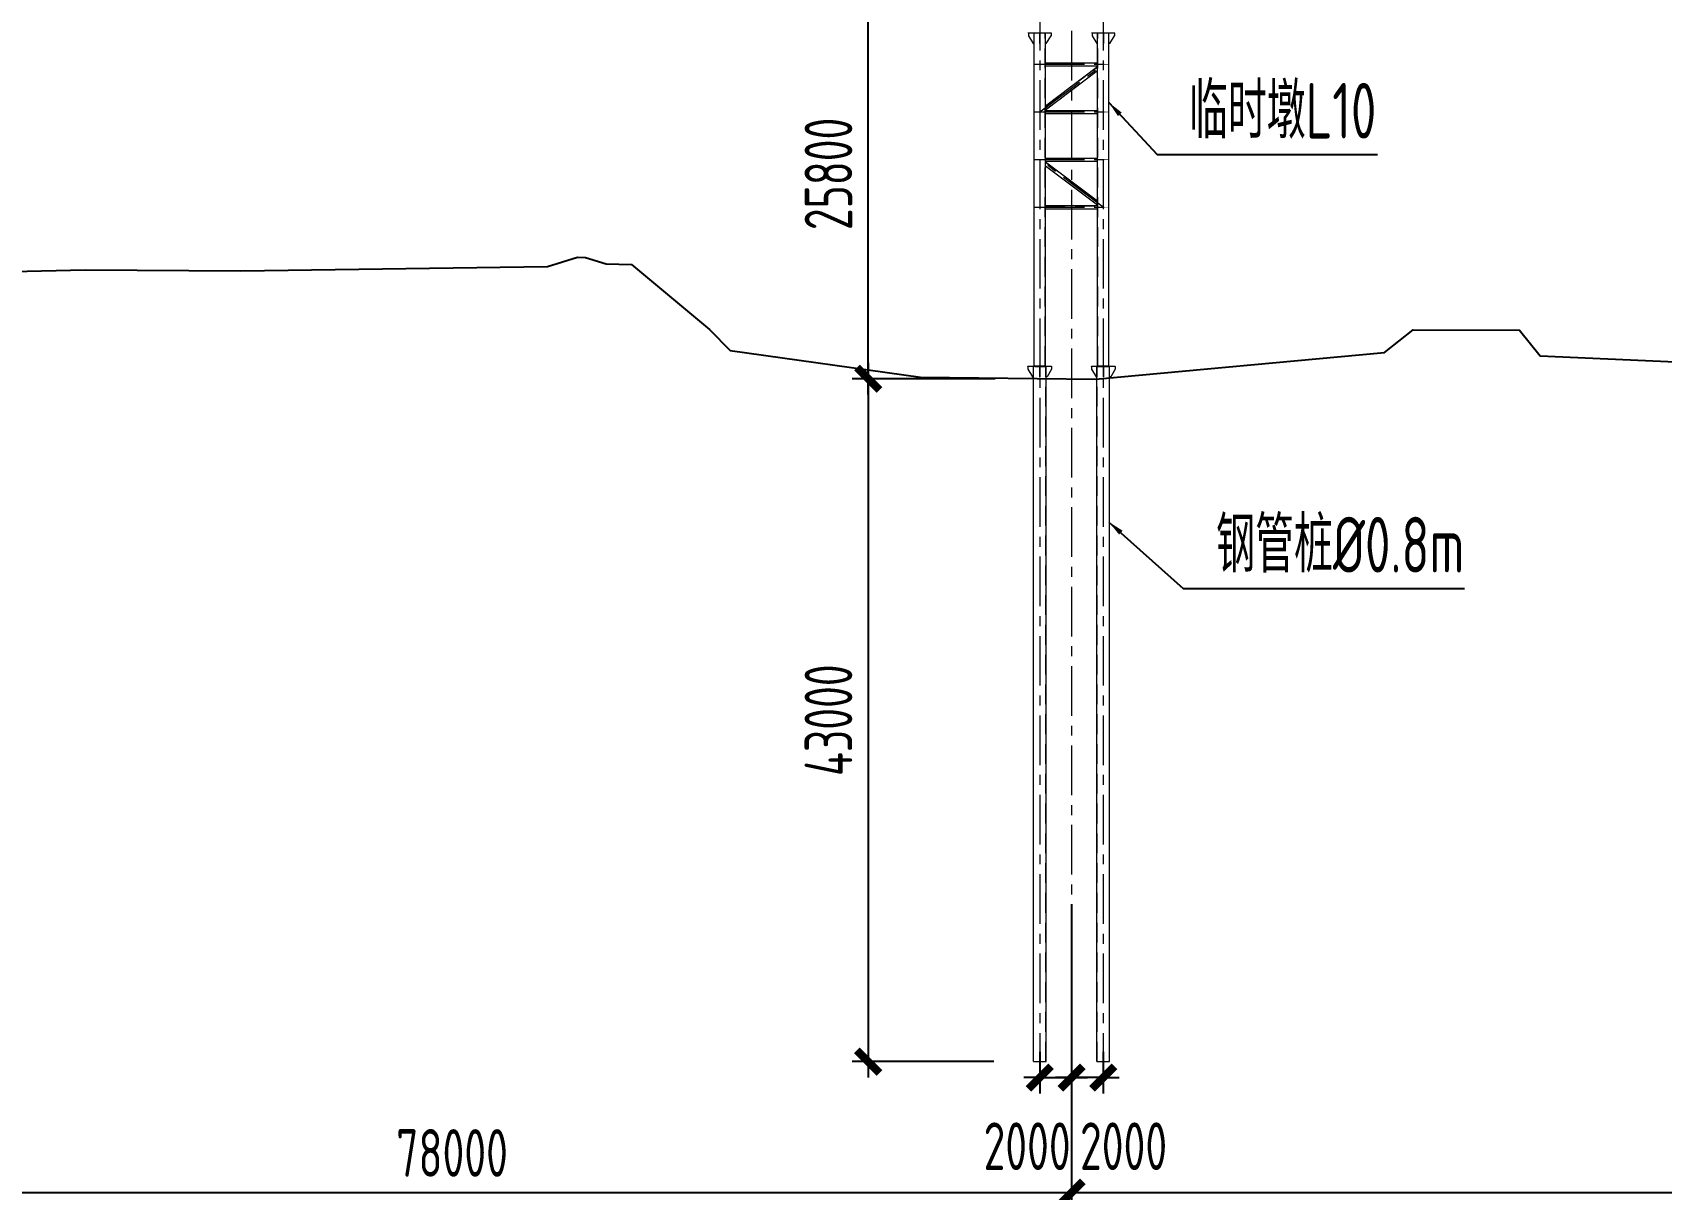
# Model space of a CAD drawing. Extents: x -2876908 to 633791, y -1383861 to 872234.
# Drawn here: x -611232 to -508681, y 671521 to 744369 of the extents above; entities that cross this region are included whole.
import ezdxf

# ---------------------------------------------------------------- set-up
doc = ezdxf.new("R2010")
doc.units = 0
doc.header["$LTSCALE"] = 5
doc.header["$MEASUREMENT"] = 0
doc.linetypes.add('CENTER', pattern=[2, 1.25, -0.25, 0.25, -0.25])
doc.linetypes.add('DASHED', pattern=[0.75, 0.5, -0.25])
doc.layers.get('0').update_dxf_attribs({"linetype": 'CONTINUOUS', "lineweight": 25})
doc.layers.get('DEFPOINTS').update_dxf_attribs({"color": 35, "linetype": 'CONTINUOUS', "lineweight": 13})
for name, color, linetype, lineweight in [('3中心线', 6, 'CENTER', 18), ('4虚线', 2, 'DASHED', 18), ('5标注', 3, 'CONTINUOUS', 15), ('6文本', 7, 'CONTINUOUS', 15), ('8轮廓线', 4, 'CONTINUOUS', 15), ('DIM', 3, 'CONTINUOUS', 0)]:
    doc.layers.add(name, color=color, linetype=linetype, lineweight=lineweight)
doc.layers.add('M_Prof', color=2, linetype='CONTINUOUS')
doc.layers.add('细线', color=3, linetype='CONTINUOUS')
doc.styles.add('TSSD_Dimension', font='tssdeng.shx', dxfattribs={"width": 0.7, "bigfont": 'hztxt.shx'})
doc.styles.add('TSSD_NORM', font='tssdeng.shx', dxfattribs={"width": 0.7, "bigfont": 'hztxt.shx'})
doc.dimstyles.new('TSSD_100_100', dxfattribs={"dimtxt": 300, "dimasz": 100, "dimexe": 100, "dimexo": 250, "dimgap": 100, "dimtad": 1, "dimdec": 0, "dimzin": 0, "dimdsep": 46, "dimtxsty": 'TSSD_Dimension', "dimblk": 'ARCHTICK', "dimblk1": 'ARCHTICK', "dimblk2": 'ARCHTICK', "dimcen": 0, "dimdle": 100, "dimclrt": 7, "dimadec": 0, "dimazin": 0, "dimtfac": 1, "dimtdec": 0, "dimtix": 1, "dimtmove": 2, "dimatfit": 3, "dimfxl": 1, "dimtolj": 1, "dimtzin": 0, "dimarcsym": 0})

# ---------------------------------------------------------------- blocks, each defined once
blk = doc.blocks.new('立面图')
at = {"layer": '细线', "color": 3}
blk.add_lwpolyline([(16973, -37404), (40773, -36854), (50573, -36904), (69873, -36634), (71773, -36054), (72273, -36074), (73573, -36474), (75173, -36514), (80073, -40604), (81373, -41934), (93373, -43604), (104373, -43734), (122573, -42064), (124373, -40634), (131073, -40644), (132373, -42264), (150373, -43064)], dxfattribs=at)
blk = doc.blocks.new('_ArchTick')
at = {"color": 0, "linetype": 'ByBlock', "const_width": 0.5}
blk.add_lwpolyline([(-0.71, -0.71), (0.71, 0.71)], dxfattribs=at)
blk = doc.blocks.new('*D37')
at = {"layer": 'DEFPOINTS', "color": 0, "transparency": 16777216}
for p in [(-545821, 691978), (-623821, 689090), (-545821, 671319)]:
    blk.add_point(p, dxfattribs=at)
at = {"layer": 'DIM', "color": 0, "lineweight": -2, "transparency": 16777216}
for p, q in [((-545821, 689478), (-545821, 670319)), ((-624821, 671319), (-544821, 671319))]:
    blk.add_line(p, q, dxfattribs=at)
at = {"layer": 'DIM', "color": 0, "linetype": 'ByBlock', "lineweight": -2, "transparency": 16777216}
blk.add_line((-623821, 686590), (-623821, 670319), dxfattribs=at)
at = {"layer": 'DIM', "color": 0, "lineweight": -2, "transparency": 16777216, "xscale": 1000, "yscale": 1000, "zscale": 1000, "rotation": 180}
blk.add_blockref('_ArchTick', (-623821, 671319), dxfattribs=at)
at = {"layer": 'DIM', "color": 0, "lineweight": -2, "transparency": 16777216, "xscale": 1000, "yscale": 1000, "zscale": 1000}
blk.add_blockref('_ArchTick', (-545821, 671319), dxfattribs=at)
at = {"layer": 'DIM', "color": 7, "transparency": 16777216, "insert": (-584821, 673819), "char_height": 3000, "attachment_point": 5, "style": 'TSSD_Dimension'}
blk.add_mtext('\\A1;78000', dxfattribs=at)
blk = doc.blocks.new('*D38')
at = {"layer": 'DEFPOINTS', "color": 0, "transparency": 16777216}
for p in [(-545821, 691978), (-441821, 682131), (-441821, 671319)]:
    blk.add_point(p, dxfattribs=at)
at = {"layer": 'DIM', "color": 0, "linetype": 'ByBlock', "lineweight": -2, "transparency": 16777216}
blk.add_line((-545821, 689478), (-545821, 670319), dxfattribs=at)
at = {"layer": 'DIM', "color": 0, "lineweight": -2, "transparency": 16777216}
for p, q in [((-441821, 679631), (-441821, 670319)), ((-546821, 671319), (-440821, 671319))]:
    blk.add_line(p, q, dxfattribs=at)
at = {"layer": 'DIM', "color": 0, "lineweight": -2, "transparency": 16777216, "xscale": 1000, "yscale": 1000, "zscale": 1000, "rotation": 180}
blk.add_blockref('_ArchTick', (-545821, 671319), dxfattribs=at)
at = {"layer": 'DIM', "color": 0, "lineweight": -2, "transparency": 16777216, "xscale": 1000, "yscale": 1000, "zscale": 1000}
blk.add_blockref('_ArchTick', (-441821, 671319), dxfattribs=at)
at = {"layer": 'DIM', "color": 7, "transparency": 16777216, "insert": (-493821, 673819), "char_height": 3000, "attachment_point": 5, "style": 'TSSD_Dimension'}
blk.add_mtext('\\A1;104000', dxfattribs=at)
blk = doc.blocks.new('*D1818')
at = {"layer": 'DEFPOINTS', "color": 0, "transparency": 16777216}
for p in [(-558623, 748369), (-548126, 748369), (-548126, 722570)]:
    blk.add_point(p, dxfattribs=at)
at = {"layer": 'DIM', "color": 0, "lineweight": -2, "transparency": 16777216}
for p, q in [((-558623, 721570), (-558623, 749369)), ((-550626, 748369), (-559623, 748369))]:
    blk.add_line(p, q, dxfattribs=at)
at = {"layer": 'DIM', "color": 0, "linetype": 'ByBlock', "lineweight": -2, "transparency": 16777216}
blk.add_line((-550626, 722570), (-559623, 722570), dxfattribs=at)
at = {"layer": 'DIM', "color": 0, "lineweight": -2, "transparency": 16777216, "xscale": 1000, "yscale": 1000, "zscale": 1000}
for p, rotation in [((-558623, 748369), 90), ((-558623, 722570), 270)]:
    blk.add_blockref('_ArchTick', p, dxfattribs=dict(at, rotation=rotation))
at = {"layer": 'DIM', "color": 7, "transparency": 16777216, "insert": (-561123, 735469), "char_height": 3000, "attachment_point": 5, "rotation": 90, "style": 'TSSD_Dimension'}
blk.add_mtext('\\A1;25800', dxfattribs=at)
blk = doc.blocks.new('*D1819')
at = {"layer": 'DEFPOINTS', "color": 0, "transparency": 16777216}
for p in [(-548221, 722569), (-558623, 679569), (-548221, 679569)]:
    blk.add_point(p, dxfattribs=at)
at = {"layer": 'DIM', "color": 0, "lineweight": -2, "transparency": 16777216}
for p, q in [((-558623, 723569), (-558623, 678569)), ((-550721, 679569), (-559623, 679569))]:
    blk.add_line(p, q, dxfattribs=at)
at = {"layer": 'DIM', "color": 0, "linetype": 'ByBlock', "lineweight": -2, "transparency": 16777216}
blk.add_line((-550721, 722569), (-559623, 722569), dxfattribs=at)
at = {"layer": 'DIM', "color": 0, "lineweight": -2, "transparency": 16777216, "xscale": 1000, "yscale": 1000, "zscale": 1000}
for p, rotation in [((-558623, 722569), 90), ((-558623, 679569), 270)]:
    blk.add_blockref('_ArchTick', p, dxfattribs=dict(at, rotation=rotation))
at = {"layer": 'DIM', "color": 7, "transparency": 16777216, "insert": (-561123, 701069), "char_height": 3000, "attachment_point": 5, "rotation": 90, "style": 'TSSD_Dimension'}
blk.add_mtext('\\A1;43000', dxfattribs=at)
blk = doc.blocks.new('*D1825')
at = {"layer": 'DEFPOINTS', "color": 0, "transparency": 16777216}
for p in [(-547821, 682682), (-545821, 682682), (-545821, 678566)]:
    blk.add_point(p, dxfattribs=at)
at = {"layer": 'DIM', "color": 0, "linetype": 'ByBlock', "lineweight": -2, "transparency": 16777216}
blk.add_line((-547821, 680182), (-547821, 677566), dxfattribs=at)
at = {"layer": 'DIM', "color": 0, "lineweight": -2, "transparency": 16777216}
for p, q in [((-545821, 680182), (-545821, 677566)), ((-547821, 678566), (-548821, 678566)), ((-547821, 678566), (-545821, 678566)), ((-545821, 678566), (-544821, 678566))]:
    blk.add_line(p, q, dxfattribs=at)
at = {"layer": 'DIM', "color": 0, "lineweight": -2, "transparency": 16777216, "xscale": 1000, "yscale": 1000, "zscale": 1000}
blk.add_blockref('_ArchTick', (-547821, 678566), dxfattribs=at)
at = {"layer": 'DIM', "color": 0, "lineweight": -2, "transparency": 16777216, "xscale": 1000, "yscale": 1000, "zscale": 1000, "rotation": 180}
blk.add_blockref('_ArchTick', (-545821, 678566), dxfattribs=at)
at = {"layer": 'DIM', "color": 7, "transparency": 16777216, "insert": (-548617, 674241), "char_height": 3000, "attachment_point": 5, "style": 'TSSD_Dimension'}
blk.add_mtext('\\A1;2000', dxfattribs=at)
blk = doc.blocks.new('*D1826')
at = {"layer": 'DEFPOINTS', "color": 0, "transparency": 16777216}
for p in [(-545821, 682682), (-543821, 682682), (-545821, 678566)]:
    blk.add_point(p, dxfattribs=at)
at = {"layer": 'DIM', "color": 0, "lineweight": -2, "transparency": 16777216}
for p, q in [((-545821, 680182), (-545821, 677566)), ((-545821, 678566), (-546821, 678566)), ((-543821, 678566), (-545821, 678566)), ((-543821, 678566), (-542821, 678566))]:
    blk.add_line(p, q, dxfattribs=at)
at = {"layer": 'DIM', "color": 0, "linetype": 'ByBlock', "lineweight": -2, "transparency": 16777216}
blk.add_line((-543821, 680182), (-543821, 677566), dxfattribs=at)
at = {"layer": 'DIM', "color": 0, "lineweight": -2, "transparency": 16777216, "xscale": 1000, "yscale": 1000, "zscale": 1000}
blk.add_blockref('_ArchTick', (-545821, 678566), dxfattribs=at)
at = {"layer": 'DIM', "color": 0, "lineweight": -2, "transparency": 16777216, "xscale": 1000, "yscale": 1000, "zscale": 1000, "rotation": 180}
blk.add_blockref('_ArchTick', (-543821, 678566), dxfattribs=at)
at = {"layer": 'DIM', "color": 7, "transparency": 16777216, "insert": (-542543, 674241), "char_height": 3000, "attachment_point": 5, "style": 'TSSD_Dimension'}
blk.add_mtext('\\A1;2000', dxfattribs=at)

msp = doc.modelspace()

# ---------------------------------------------------------------- linework, layer by layer
at = {"layer": '3中心线', "ltscale": 500}
for p, q in [((-545821.106, 749473.228), (-545821.106, 673005.978)), ((-547821.106, 746369.228), (-547821.106, 679568.74)), ((-543821.106, 746369.228), (-543821.106, 679568.74)), ((-548136.106, 742369.228), (-543506.106, 742369.228)), ((-547821.106, 739369.228), (-543821.106, 742369.228)), ((-548136.106, 739369.228), (-543506.106, 739369.228)), ((-548136.106, 736369.228), (-543506.106, 736369.228)), ((-543821.106, 733369.228), (-547821.106, 736369.228)), ((-548136.106, 733369.228), (-543461.106, 733369.228))]:
    msp.add_line(p, q, dxfattribs=at)
at = {"layer": '4虚线', "ltscale": 500}
for p, q in [((-548171.106, 723369.546), (-548171.106, 744339.228)), ((-547471.106, 723369.546), (-547471.106, 744339.228)), ((-544171.106, 723369.546), (-544171.106, 744339.228)), ((-543471.106, 723369.546), (-543471.106, 744339.228)), ((-547461.106, 742460.228), (-544181.106, 742460.228)), ((-547461.106, 742278.228), (-544181.106, 742278.228)), ((-547461.106, 739758.603), (-544181.106, 742218.603)), ((-547461.106, 739519.853), (-544181.106, 741979.853)), ((-547461.106, 739460.228), (-544181.106, 739460.228)), ((-547461.106, 739278.228), (-544181.106, 739278.228)), ((-547461.106, 736460.228), (-544181.106, 736460.228)), ((-547461.106, 736278.228), (-544181.106, 736278.228)), ((-547461.106, 736218.603), (-544181.106, 733758.603)), ((-547461.106, 735979.853), (-544181.106, 733519.853)), ((-547461.106, 733464.728), (-544181.106, 733464.728)), ((-547461.106, 733273.728), (-544181.106, 733273.728)), ((-548209.106, 679568.74), (-548209.106, 723339.546)), ((-547433.106, 679568.74), (-547433.106, 723339.546)), ((-544209.106, 679568.74), (-544209.106, 723339.546)), ((-543433.106, 679568.74), (-543433.106, 723339.546))]:
    msp.add_line(p, q, dxfattribs=at)
at = {"layer": '8轮廓线'}
for p, q in [((-548531.106, 744339.228), (-548531.106, 744369.228)), ((-547111.106, 744339.228), (-548531.106, 744339.228)), ((-548531.106, 744339.228), (-548531.106, 744169.228)), ((-548531.106, 744169.228), (-548231.106, 743689.228)), ((-548231.106, 743689.228), (-548181.106, 743689.228)), ((-548181.106, 723369.546), (-548181.106, 744339.228)), ((-547831.106, 744339.228), (-547831.106, 743689.228)), ((-547811.106, 743689.228), (-547831.106, 743689.228)), ((-547811.106, 744339.228), (-547811.106, 743689.228)), ((-547461.106, 723369.546), (-547461.106, 744339.228)), ((-547411.106, 743689.228), (-547461.106, 743689.228)), ((-547411.106, 743689.228), (-547111.106, 744169.228)), ((-547111.106, 744339.228), (-547111.106, 744369.228)), ((-547111.106, 744339.228), (-547111.106, 744169.228)), ((-547111.106, 744339.228), (-547111.106, 744169.228)), ((-544531.106, 744339.228), (-544531.106, 744369.228)), ((-543111.106, 744339.228), (-544531.106, 744339.228)), ((-544531.106, 744339.228), (-544531.106, 744169.228)), ((-544531.106, 744169.228), (-544231.106, 743689.228)), ((-544231.106, 743689.228), (-544181.106, 743689.228)), ((-544181.106, 723369.546), (-544181.106, 744339.228)), ((-543831.106, 744339.228), (-543831.106, 743689.228)), ((-543811.106, 743689.228), (-543831.106, 743689.228)), ((-543811.106, 744339.228), (-543811.106, 743689.228)), ((-543461.106, 723369.546), (-543461.106, 744339.228)), ((-543411.106, 743689.228), (-543461.106, 743689.228)), ((-543411.106, 743689.228), (-543111.106, 744169.228)), ((-543111.106, 744339.228), (-543111.106, 744369.228)), ((-543111.106, 744339.228), (-543111.106, 744169.228)), ((-543111.106, 744339.228), (-543111.106, 744169.228)), ((-547461.106, 742466.228), (-544181.106, 742466.228)), ((-547461.106, 742272.228), (-544181.106, 742272.228)), ((-547461.106, 739766.103), (-544181.106, 742226.103)), ((-547461.106, 739512.353), (-544181.106, 741972.353)), ((-547461.106, 739466.228), (-544181.106, 739466.228)), ((-547461.106, 739272.228), (-544181.106, 739272.228)), ((-547461.106, 736466.228), (-544181.106, 736466.228)), ((-547461.106, 736272.228), (-544181.106, 736272.228)), ((-547461.106, 736226.103), (-544181.106, 733766.103)), ((-547461.106, 735972.353), (-544181.106, 733512.353)), ((-547461.106, 733470.728), (-544181.106, 733470.728)), ((-547461.106, 733267.728), (-544181.106, 733267.728)), ((-548571.106, 723339.546), (-548571.106, 723369.546)), ((-548571.106, 723369.546), (-547071.106, 723369.546)), ((-547071.106, 723339.546), (-548571.106, 723339.546)), ((-548571.106, 723339.546), (-548571.106, 723169.546)), ((-548571.106, 723169.546), (-548271.106, 722689.546)), ((-548221.106, 679568.74), (-548221.106, 723339.546)), ((-547831.106, 723339.546), (-547831.106, 722689.546)), ((-547811.106, 723339.546), (-547811.106, 722689.546)), ((-547421.106, 679568.74), (-547421.106, 723339.546)), ((-547071.106, 723169.546), (-547355.402, 722689.546)), ((-547071.106, 723339.546), (-547071.106, 723369.546)), ((-547071.106, 723339.546), (-547071.106, 723169.546)), ((-544571.106, 723339.546), (-544571.106, 723369.546)), ((-544571.106, 723369.546), (-543071.106, 723369.546)), ((-543071.106, 723339.546), (-544571.106, 723339.546)), ((-544571.106, 723339.546), (-544571.106, 723169.546)), ((-544571.106, 723169.546), (-544271.106, 722689.546)), ((-544221.106, 723369.546), (-543421.106, 723369.546)), ((-544221.106, 679568.74), (-544221.106, 723339.546)), ((-543831.106, 723339.546), (-543831.106, 722689.546)), ((-543811.106, 723339.546), (-543811.106, 722689.546)), ((-543421.106, 679568.74), (-543421.106, 723339.546)), ((-543071.106, 723169.546), (-543355.402, 722689.546)), ((-543071.106, 723339.546), (-543071.106, 723369.546)), ((-543071.106, 723339.546), (-543071.106, 723169.546)), ((-548271.106, 722689.546), (-548221.106, 722689.546)), ((-547811.106, 722689.546), (-547831.106, 722689.546)), ((-547355.402, 722689.546), (-547421.106, 722689.546)), ((-544271.106, 722689.546), (-544221.106, 722689.546)), ((-543811.106, 722689.546), (-543831.106, 722689.546)), ((-543355.402, 722689.546), (-543421.106, 722689.546)), ((-548221.106, 679568.74), (-547421.106, 679568.74)), ((-544221.106, 679568.74), (-543421.106, 679568.74))]:
    msp.add_line(p, q, dxfattribs=at)
at = {"layer": 'DIM', "const_width": 30, "flags": 128}
for points in [[(-548181.106, 742369.228), (-547461.106, 742369.228)], [(-544181.106, 742369.228), (-543461.106, 742369.228)], [(-548181.106, 739369.228), (-547461.106, 739369.228)], [(-544181.106, 739369.228), (-543461.106, 739369.228)], [(-548171.106, 736369.228), (-547471.106, 736369.228)], [(-544171.106, 736369.228), (-543471.106, 736369.228)], [(-548171.106, 733369.228), (-547471.106, 733369.228)], [(-544171.106, 733369.228), (-543471.106, 733369.228)]]:
    msp.add_lwpolyline(points, dxfattribs=at)
at = {"layer": 'M_Prof'}
for p, q in [((-548136.106, 723369.546), (-547506.106, 723369.546)), ((-544181.106, 723369.546), (-543461.106, 723369.546))]:
    msp.add_line(p, q, dxfattribs=at)

# ---------------------------------------------------------------- block references
at = {"layer": '5标注'}
msp.add_blockref('立面图', (-648694.383, 766279.851), dxfattribs=at)

# ---------------------------------------------------------------- texts
at = {"layer": '6文本', "char_height": 3500, "style": 'TSSD_NORM'}
for s, insert, attachment_point in [('临时墩L10', (-538432.04, 737689.554), 7), ('钢管桩%%C0.8m', (-521088.362, 710363.864, -50.056), 9)]:
    msp.add_mtext(s, dxfattribs=dict(at, insert=insert, attachment_point=attachment_point))

# ---------------------------------------------------------------- dimensions: what is measured, and where the dimension line sits
at = {"layer": 'DIM'}
for base, p1, p2, picture, middle in [((-558622.895, 748369.228), (-548126.106, 722569.546), (-548126.106, 748369.228), '*D1818', (-561122.895, 735469.387)), ((-558622.895, 679568.74), (-548221.106, 722568.74), (-548221.106, 679568.74), '*D1819', (-561122.895, 701068.74))]:
    dim = msp.add_linear_dim(base=base, p1=p1, p2=p2, angle=90, dimstyle='TSSD_100_100', override={"dimtxt": 3000, "dimasz": 1000, "dimexe": 1000, "dimexo": 2500, "dimgap": 1000, "dimdle": 1000}, dxfattribs=at)
    dim.commit()
    dim.dimension.update_dxf_attribs({"geometry": picture, "text_midpoint": middle})
for base, p1, p2, picture, middle in [((-545821.088, 671319.493), (-623821.088, 689089.599), (-545821.088, 691977.538), '*D37', (-584821.088, 673819.493)), ((-441821.088, 671319.493), (-545821.088, 691977.538), (-441821.088, 682131.131), '*D38', (-493821.088, 673819.493))]:
    dim = msp.add_linear_dim(base=base, p1=p1, p2=p2, dimstyle='TSSD_100_100', override={"dimtxt": 3000, "dimasz": 1000, "dimexe": 1000, "dimexo": 2500, "dimgap": 1000, "dimdle": 1000}, dxfattribs=at)
    dim.commit()
    dim.dimension.update_dxf_attribs({"geometry": picture, "text_midpoint": middle})
dim = msp.add_linear_dim(base=(-545821.106, 678565.89), p1=(-547821.106, 682681.702), p2=(-545821.106, 682681.702), dimstyle='TSSD_100_100', override={"dimtxt": 3000, "dimasz": 1000, "dimexe": 1000, "dimexo": 2500, "dimgap": 1000, "dimdle": 1000}, dxfattribs=at)
dim.commit()
dim.dimension.update_dxf_attribs({"geometry": '*D1825', "text_midpoint": (-548617.067, 674240.89), "dimtype": 160})
dim = msp.add_linear_dim(base=(-545821.106, 678565.89), p1=(-543821.106, 682681.702), p2=(-545821.106, 682681.702), angle=180, dimstyle='TSSD_100_100', override={"dimtxt": 3000, "dimasz": 1000, "dimexe": 1000, "dimexo": 2500, "dimgap": 1000, "dimdle": 1000}, dxfattribs=at)
dim.commit()
dim.dimension.update_dxf_attribs({"geometry": '*D1826', "text_midpoint": (-542543.233, 674240.89), "dimtype": 160})

# ---------------------------------------------------------------- leaders
at = {"layer": 'DIM', "annotation_type": 0, "has_hookline": 1, "hookline_direction": 0}
for points, text_width in [([(-543461.106, 739955.449), (-540432.04, 736689.554), (-539432.04, 736689.554)], 11866.399), ([(-543461.106, 713546.269, -50.056), (-538781.866, 709363.864, -50.056), (-537781.866, 709363.864, -50.056)], 15693.504)]:
    msp.add_leader(points, dimstyle='TSSD_100_100', override={"dimtxt": 3000, "dimasz": 1000, "dimexe": 1000, "dimexo": 2500, "dimgap": 1000, "dimdle": 1000}, dxfattribs=dict(at, text_width=text_width))

doc.saveas('drawing.dxf')
